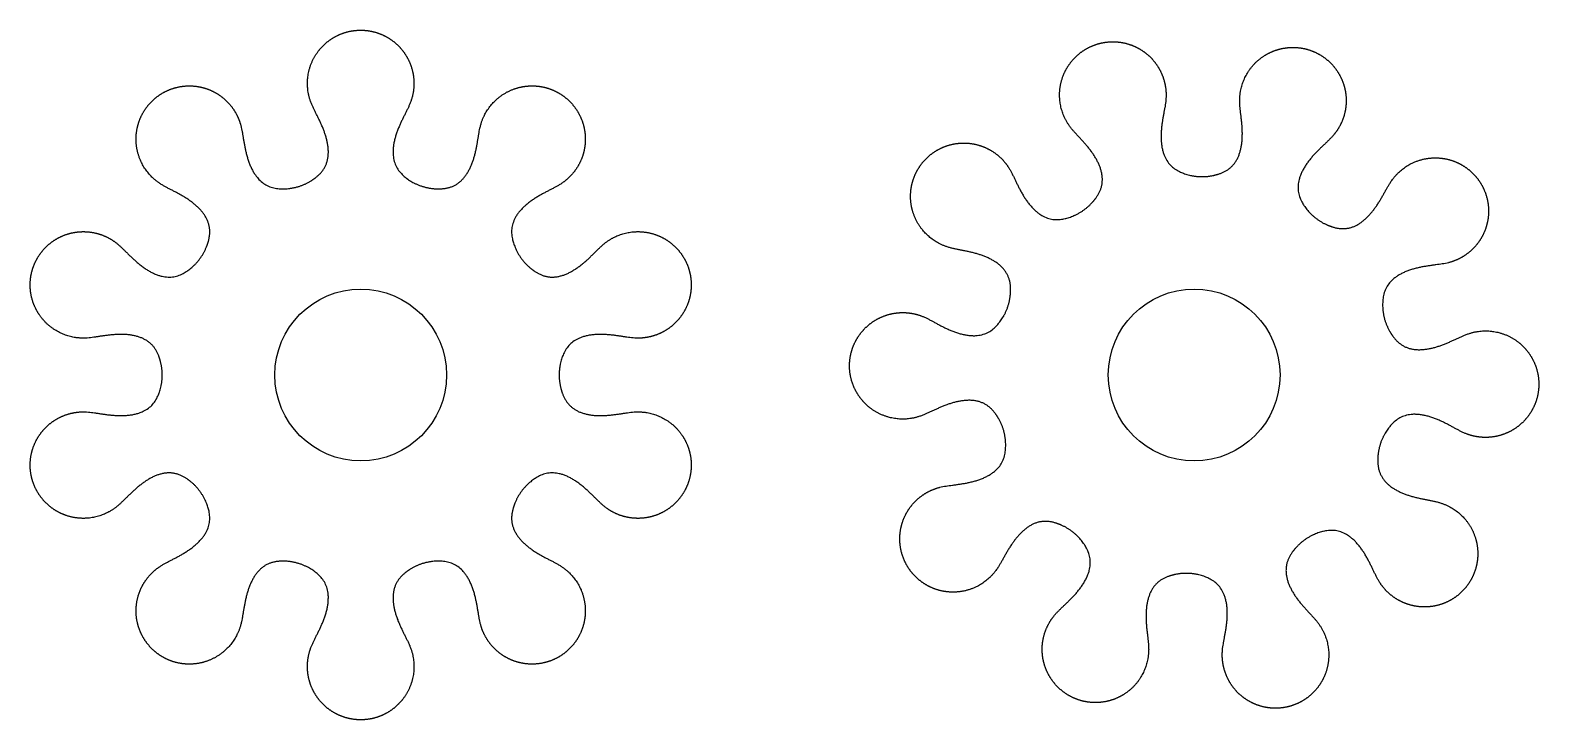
# Model space of a CAD drawing. Header units: millimetres. Extents: x -10 to 210, y -10 to 10.
# Drawn here: x -9.62 to 34.29, y -10.04 to 10.04 of the extents above; entities that cross this region are included whole.
import ezdxf

# ---------------------------------------------------------------- set-up
doc = ezdxf.new("R2010")
doc.units = ezdxf.units.MM
doc.header["$MEASUREMENT"] = 0
doc.layers.add('Default', color=18, linetype='Continuous', true_color=0x000000)

msp = doc.modelspace()

# ---------------------------------------------------------------- linework, layer by layer
at = {"layer": 'Default'}
for centre in [(0, 0), (24.2606, 0)]:
    msp.add_circle(centre, 2.5, dxfattribs=at)
for points in [[(-1.456523562218158, -7.956010777845213), (-1.559073309064778, -8.23776389167709), (-1.594034537150553, -8.541123744664665), (-1.55394945008264, -8.845600209619711), (-1.441664189483122, -9.129574694610891), (-1.269685668647937, -9.37518547634412), (-1.097707147812753, -9.620796258077348), (-0.8692622406986675, -9.823434882943253), (-0.5968578606016189, -9.965239627647751), (-0.2998354010657586, -10.036142), (-1e-16, -10.036142), (0.2998354010657585, -10.036142), (0.5968578606016188, -9.965239627647751), (0.8692622406986675, -9.823434882943255), (1.097707147812753, -9.620796258077348), (1.269685668647937, -9.37518547634412), (1.441664189483122, -9.129574694610895), (1.55394945008264, -8.845600209619713), (1.594034537150553, -8.541123744664663), (1.559073309064779, -8.23776389167709), (1.456523562218158, -7.956010777845213), (1.305047951235269, -7.539834957071633), (1.004928749539719, -7.177760978831909), (0.7091149381282543, -6.416441296012908), (0.960725820851885, -6.019123961078036), (1.309724009096041, -5.746456692925991), (1.480954228969426, -5.612676983315329), (1.674406239837991, -5.509281926179344), (1.8836515634133, -5.4412939992051), (2.100931617546446, -5.411234118547617), (2.318093515739688, -5.418817579136812), (2.760708780037928, -5.434274044754901), (3.197803530085895, -5.607817354695734), (3.405977611324186, -6.397612912020533), (3.375997821462418, -6.866942554323851), (3.498073487755358, -7.292670996195353), (3.580719324885453, -7.580891282326171), (3.730745544943552, -7.846864253075056), (3.942141837373217, -8.069629464595518), (4.199898535721214, -8.233370028692047), (4.483398477051159, -8.330986886857946), (4.766898418381105, -8.428603745023848), (5.070822225755814, -8.458265288894154), (5.374552736238901, -8.412872459962172), (5.656524322535657, -8.295648262821826), (5.899096257513086, -8.119409435960172), (6.141668192490513, -7.94317060909852), (6.340289041144867, -7.711223963609235), (6.477318076343151, -7.436386237979377), (6.543025893235844, -7.138171599383106), (6.537793043952159, -6.838381864701215), (6.532560194668474, -6.538592130019325), (6.456484864406136, -6.242852325462372), (6.309947605294354, -5.97296426791115), (6.103352929905034, -5.748090685703969), (5.85477811683941, -5.58042485721869), (5.487609763509498, -5.332766675782655), (5.03198648435138, -5.216248314852209), (4.34517560190769, -4.774202749071581), (4.315195812045921, -4.304873106768263), (4.437271478338862, -3.87914466489676), (4.497165895801872, -3.670268008330816), (4.592897770446077, -3.47291141095857), (4.722218492402588, -3.29491670731535), (4.880332994198872, -3.14288374157779), (5.060478106663598, -3.021374328952794), (5.42764645999351, -2.773716147516758), (5.883269739151629, -2.657197786586311), (6.515916289583429, -3.173794159682506), (6.76752717230706, -3.571111494617379), (7.116525360551217, -3.843778762769425), (7.352798880903019, -4.02837586814443), (7.630507632246468, -4.155369321917333), (7.932468931425466, -4.211334540713453), (8.23724276958096, -4.192297853767531), (8.523976789626229, -4.10463446642171), (8.8107108096715, -4.01697107907589), (9.074024952879968, -3.862325840350932), (9.29306686216491, -3.647073955588982), (9.452284013118929, -3.386498847959734), (9.544938247563476, -3.101338435960173), (9.637592482008024, -2.816178023960613), (9.661945306469255, -2.511782840334674), (9.611258562768636, -2.208890803579344), (9.489131136713485, -1.929008007253717), (9.30868568787929, -1.68954880879333), (9.128240239045097, -1.450089610332943), (8.892862508375742, -1.255547039724724), (8.615675155446716, -1.123335454404208), (8.316359176857823, -1.062842208208619), (8.01670642741711, -1.073306312799406), (7.574091163118872, -1.088762778417494), (7.136996413070907, -1.262306088358327), (6.321526872845169, -1.308381021168088), (6.021407671149618, -0.9463070429283658), (5.869932060166728, -0.530131222154786), (5.795613043484869, -0.3259414019853122), (5.757058459597375, -0.1100067766689747), (5.757058459597375, 0.1100067766689748), (5.795613043484871, 0.3259414019853125), (5.869932060166728, 0.5301312221547867), (6.021407671149618, 0.9463070429283658), (6.321526872845169, 1.30838102116809), (7.136996413070907, 1.262306088358326), (7.574091163118872, 1.088762778417493), (8.01670642741711, 1.073306312799406), (8.316359176857823, 1.062842208208619), (8.615675155446716, 1.123335454404208), (8.892862508375742, 1.255547039724724), (9.128240239045097, 1.450089610332943), (9.30868568787929, 1.68954880879333), (9.489131136713484, 1.929008007253717), (9.611258562768636, 2.208890803579344), (9.661945306469258, 2.511782840334674), (9.637592482008024, 2.816178023960613), (9.544938247563476, 3.101338435960173), (9.452284013118927, 3.386498847959734), (9.29306686216491, 3.647073955588982), (9.074024952879965, 3.862325840350932), (8.810710809671498, 4.01697107907589), (8.523976789626229, 4.10463446642171), (8.237242769580961, 4.192297853767532), (7.932468931425466, 4.211334540713453), (7.630507632246468, 4.155369321917333), (7.352798880903019, 4.02837586814443), (7.116525360551217, 3.843778762769424), (6.76752717230706, 3.57111149461738), (6.515916289583429, 3.173794159682506), (5.883269739151629, 2.657197786586311), (5.427646459993509, 2.773716147516756), (5.060478106663597, 3.021374328952792), (4.88033299419887, 3.142883741577785), (4.722218492402588, 3.294916707315346), (4.592897770446076, 3.472911410958568), (4.497165895801873, 3.670268008330816), (4.437271478338861, 3.879144664896757), (4.31519581204592, 4.304873106768261), (4.345175601907689, 4.774202749071579), (5.031986484351378, 5.216248314852214), (5.487609763509498, 5.332766675782658), (5.854778116839411, 5.580424857218691), (6.103352929905036, 5.74809068570397), (6.309947605294355, 5.972964267911151), (6.456484864406138, 6.242852325462374), (6.532560194668474, 6.538592130019325), (6.537793043952161, 6.838381864701216), (6.543025893235845, 7.138171599383106), (6.477318076343151, 7.436386237979378), (6.34028904114487, 7.711223963609235), (6.141668192490515, 7.943170609098523), (5.899096257513087, 8.119409435960174), (5.656524322535659, 8.295648262821826), (5.374552736238903, 8.412872459962175), (5.070822225755815, 8.458265288894154), (4.766898418381107, 8.428603745023848), (4.483398477051161, 8.330986886857946), (4.199898535721214, 8.233370028692047), (3.942141837373217, 8.06962946459552), (3.730745544943554, 7.846864253075058), (3.580719324885454, 7.580891282326172), (3.498073487755359, 7.292670996195354), (3.375997821462419, 6.866942554323854), (3.405977611324188, 6.39761291202054), (3.197803530085895, 5.607817354695737), (2.760708780037928, 5.434274044754902), (2.318093515739689, 5.418817579136814), (2.100931617546446, 5.411234118547616), (1.8836515634133, 5.441293999205102), (1.674406239837992, 5.509281926179349), (1.480954228969427, 5.612676983315335), (1.309724009096042, 5.746456692925994), (0.9607258208518863, 6.019123961078037), (0.7091149381282557, 6.416441296012911), (1.004928749539718, 7.177760978831914), (1.305047951235269, 7.539834957071635), (1.456523562218158, 7.956010777845213), (1.559073309064778, 8.23776389167709), (1.594034537150553, 8.541123744664665), (1.55394945008264, 8.845600209619711), (1.441664189483122, 9.129574694610891), (1.269685668647937, 9.37518547634412), (1.097707147812753, 9.620796258077348), (0.8692622406986675, 9.823434882943253), (0.5968578606016189, 9.965239627647751), (0.2998354010657586, 10.036142), (1e-16, 10.036142), (-0.2998354010657585, 10.036142), (-0.5968578606016188, 9.965239627647751), (-0.8692622406986675, 9.823434882943255), (-1.097707147812753, 9.620796258077348), (-1.269685668647937, 9.37518547634412), (-1.441664189483122, 9.129574694610895), (-1.55394945008264, 8.845600209619713), (-1.594034537150553, 8.541123744664663), (-1.559073309064779, 8.23776389167709), (-1.456523562218158, 7.956010777845213), (-1.305047951235269, 7.539834957071635), (-1.004928749539718, 7.177760978831914), (-0.7091149381282533, 6.416441296012911), (-0.9607258208518843, 6.019123961078037), (-1.309724009096041, 5.746456692925992), (-1.480954228969426, 5.612676983315332), (-1.67440623983799, 5.509281926179346), (-1.883651563413299, 5.441293999205103), (-2.100931617546445, 5.411234118547621), (-2.318093515739688, 5.418817579136814), (-2.760708780037927, 5.434274044754902), (-3.197803530085893, 5.607817354695737), (-3.405977611324186, 6.39761291202054), (-3.375997821462417, 6.866942554323854), (-3.498073487755357, 7.292670996195355), (-3.580719324885451, 7.580891282326172), (-3.730745544943551, 7.846864253075058), (-3.942141837373215, 8.06962946459552), (-4.199898535721212, 8.233370028692047), (-4.483398477051158, 8.330986886857946), (-4.766898418381104, 8.428603745023848), (-5.070822225755812, 8.458265288894154), (-5.3745527362389, 8.412872459962175), (-5.656524322535657, 8.295648262821826), (-5.899096257513084, 8.119409435960174), (-6.141668192490511, 7.943170609098521), (-6.340289041144866, 7.711223963609235), (-6.47731807634315, 7.436386237979378), (-6.543025893235844, 7.138171599383107), (-6.537793043952158, 6.838381864701216), (-6.532560194668472, 6.538592130019325), (-6.456484864406134, 6.242852325462372), (-6.309947605294352, 5.972964267911151), (-6.103352929905034, 5.74809068570397), (-5.85477811683941, 5.580424857218691), (-5.487609763509498, 5.332766675782658), (-5.031986484351379, 5.216248314852214), (-4.345175601907688, 4.774202749071582), (-4.31519581204592, 4.304873106768264), (-4.437271478338861, 3.879144664896762), (-4.497165895801872, 3.670268008330819), (-4.592897770446076, 3.472911410958573), (-4.722218492402588, 3.294916707315352), (-4.880332994198872, 3.142883741577793), (-5.060478106663598, 3.021374328952796), (-5.42764645999351, 2.773716147516764), (-5.883269739151629, 2.657197786586318), (-6.515916289583429, 3.173794159682513), (-6.76752717230706, 3.571111494617382), (-7.116525360551217, 3.843778762769425), (-7.352798880903019, 4.02837586814443), (-7.630507632246468, 4.155369321917333), (-7.932468931425466, 4.211334540713453), (-8.23724276958096, 4.192297853767531), (-8.523976789626229, 4.10463446642171), (-8.8107108096715, 4.01697107907589), (-9.074024952879968, 3.862325840350932), (-9.29306686216491, 3.647073955588982), (-9.452284013118929, 3.386498847959734), (-9.544938247563476, 3.101338435960174), (-9.637592482008024, 2.816178023960614), (-9.661945306469255, 2.511782840334675), (-9.611258562768636, 2.208890803579344), (-9.489131136713485, 1.929008007253717), (-9.30868568787929, 1.68954880879333), (-9.128240239045097, 1.450089610332943), (-8.892862508375742, 1.255547039724724), (-8.615675155446716, 1.123335454404208), (-8.316359176857823, 1.062842208208619), (-8.01670642741711, 1.073306312799406), (-7.574091163118872, 1.088762778417493), (-7.136996413070907, 1.262306088358326), (-6.321526872845169, 1.30838102116809), (-6.021407671149618, 0.9463070429283658), (-5.869932060166728, 0.530131222154786), (-5.795613043484869, 0.3259414019853122), (-5.757058459597375, 0.1100067766689747), (-5.757058459597375, -0.1100067766689748), (-5.795613043484871, -0.3259414019853125), (-5.869932060166728, -0.5301312221547867), (-6.021407671149618, -0.9463070429283675), (-6.321526872845169, -1.308381021168089), (-7.136996413070907, -1.262306088358326), (-7.574091163118872, -1.088762778417492), (-8.01670642741711, -1.073306312799405), (-8.316359176857823, -1.062842208208618), (-8.615675155446716, -1.123335454404206), (-8.892862508375742, -1.255547039724722), (-9.128240239045097, -1.450089610332941), (-9.30868568787929, -1.689548808793328), (-9.489131136713484, -1.929008007253715), (-9.611258562768636, -2.208890803579342), (-9.661945306469258, -2.511782840334673), (-9.637592482008024, -2.816178023960611), (-9.544938247563476, -3.101338435960171), (-9.452284013118927, -3.386498847959732), (-9.29306686216491, -3.64707395558898), (-9.074024952879965, -3.86232584035093), (-8.810710809671498, -4.016971079075887), (-8.523976789626229, -4.104634466421707), (-8.237242769580961, -4.19229785376753), (-7.932468931425466, -4.211334540713453), (-7.63050763224647, -4.155369321917331), (-7.352798880903021, -4.028375868144429), (-7.116525360551217, -3.843778762769423), (-6.76752717230706, -3.571111494617378), (-6.515916289583429, -3.173794159682505), (-5.883269739151629, -2.657197786586311), (-5.42764645999351, -2.773716147516757), (-5.060478106663598, -3.021374328952792), (-4.880332994198871, -3.142883741577787), (-4.722218492402588, -3.294916707315349), (-4.59289777044608, -3.472911410958569), (-4.497165895801875, -3.670268008330816), (-4.437271478338863, -3.879144664896759), (-4.315195812045921, -4.304873106768262), (-4.34517560190769, -4.774202749071578), (-5.031986484351382, -5.216248314852209), (-5.487609763509499, -5.332766675782654), (-5.854778116839411, -5.580424857218689), (-6.103352929905036, -5.748090685703966), (-6.309947605294355, -5.972964267911148), (-6.456484864406138, -6.242852325462369), (-6.532560194668474, -6.538592130019322), (-6.537793043952161, -6.838381864701215), (-6.543025893235846, -7.138171599383106), (-6.477318076343153, -7.436386237979377), (-6.34028904114487, -7.711223963609234), (-6.141668192490515, -7.94317060909852), (-5.899096257513087, -8.119409435960172), (-5.656524322535661, -8.295648262821825), (-5.374552736238903, -8.412872459962172), (-5.070822225755815, -8.45826528889415), (-4.766898418381107, -8.428603745023846), (-4.483398477051161, -8.330986886857945), (-4.199898535721215, -8.233370028692045), (-3.942141837373219, -8.069629464595518), (-3.730745544943554, -7.846864253075056), (-3.580719324885456, -7.58089128232617), (-3.49807348775536, -7.292670996195352), (-3.375997821462419, -6.866942554323851), (-3.405977611324187, -6.397612912020534), (-3.197803530085895, -5.607817354695733), (-2.760708780037928, -5.4342740447549), (-2.318093515739689, -5.418817579136812), (-2.100931617546446, -5.411234118547616), (-1.8836515634133, -5.441293999205099), (-1.674406239837992, -5.509281926179346), (-1.480954228969428, -5.612676983315334), (-1.309724009096042, -5.746456692925992), (-0.9607258208518863, -6.019123961078037), (-0.7091149381282558, -6.416441296012911), (-1.004928749539719, -7.177760978831909), (-1.305047951235269, -7.539834957071633), (-1.456523562218158, -7.956010777845213)], [(23.43963413326672, 8.046464032737903), (23.45950539477335, 8.345640236167252), (23.40844374043473, 8.646708659171248), (23.28500405871287, 8.92791210312806), (23.09795087630995, 9.169284418911891), (22.86427776502896, 9.357162424001688), (22.63060465374796, 9.545040429091483), (22.35469607784363, 9.675898923719684), (22.05354560911898, 9.736074725365238), (21.7485356854391, 9.721295201330216), (21.46060564305323, 9.637643791157164), (21.17267560066737, 9.553992380984111), (20.90722793955421, 9.40303865601033), (20.68520199596299, 9.190866055778367), (20.52236216821389, 8.93253936654059), (20.42573550423471, 8.648700405965194), (20.32910884025554, 8.364861445389801), (20.30050836916184, 8.060835951512843), (20.34696113888144, 7.757265742002518), (20.46516888636862, 7.475705062382803), (20.64225337359115, 7.233749793547018), (20.90382379889648, 6.876359128972814), (21.29304179289225, 6.612392361945929), (21.78951134848581, 5.963831300180635), (21.65873900928075, 5.512092773770112), (21.39966999551962, 5.152884727328997), (21.27256204572802, 4.976645208488367), (21.11563760255879, 4.823384197512739), (20.93366866651586, 4.699718236279296), (20.73340244186029, 4.610232720068843), (20.52274752419831, 4.556928831221715), (20.09339466427024, 4.448285855421238), (19.62523829577053, 4.492992852389074), (19.20498410395288, 5.19334982189041), (19.10283471085186, 5.65240820862766), (18.86683177046586, 6.027174518010407), (18.70705659851177, 6.280893185355369), (18.48878327341821, 6.494449368657369), (18.22363123587334, 6.649391709231413), (17.93042694492804, 6.734718912661361), (17.63094950615134, 6.749365802979997), (17.33147206737463, 6.764012693298635), (17.03134064729459, 6.707704447413595), (16.75233435148023, 6.579375889357665), (16.51426332603389, 6.388138668302672), (16.33049209378581, 6.151222223262887), (16.14672086153774, 5.914305778223103), (16.02069756589832, 5.636155428897265), (15.96578672969778, 5.334000614299643), (15.98588715989517, 5.029295083368895), (16.0745509016785, 4.742868812532501), (16.16321464346183, 4.456442541696108), (16.31877807792171, 4.193669815308921), (16.53479325024616, 3.975380609798421), (16.79592254193599, 3.81707400571799), (17.08140464027532, 3.725415731350459), (17.50308852151694, 3.590027848509314), (17.97312826592977, 3.605250844831923), (18.75599520091152, 3.372371406964039), (18.9157233998169, 2.930041209691504), (18.91726935717107, 2.487158849989672), (18.91802785571515, 2.269865905830505), (18.88115787636133, 2.053637269957054), (18.80663094287786, 1.846630748712093), (18.69721043045448, 1.656521911962588), (18.55811826187146, 1.489578306094395), (18.27462324054685, 1.14931701325702), (17.86959866891375, 0.9103103244005393), (17.11794638776283, 1.229891798691556), (16.76547804311368, 1.541235928176933), (16.35426554390769, 1.705709193530199), (16.07587262362098, 1.817058417445326), (15.77376061912079, 1.86153115753167), (15.46817529190874, 1.831029686920122), (15.18081396591486, 1.727719686450921), (14.92992240239138, 1.563540847726173), (14.67903083886789, 1.399362009001424), (14.46931657599095, 1.177394858684342), (14.31902537501276, 0.9095790883770299), (14.23882828778392, 0.6149302888309968), (14.22941023023795, 0.315242838435881), (14.21999217269198, 0.0155553880407652), (14.28152985808627, -0.2835476061773165), (14.41470820235434, -0.5602717658287253), (14.61007120935133, -0.7949689821969801), (14.85015882110567, -0.9745774631057549), (15.09024643286002, -1.154185944014529), (15.37055382831647, -1.275335652748516), (15.6736209495035, -1.324964797131391), (15.97792927142864, -1.299549583557386), (16.26276452249879, -1.205900517998429), (16.68349294955037, -1.067572049526087), (17.05481523807787, -0.7789739570386036), (17.82505099195325, -0.5072197410245209), (18.21426898594902, -0.7711865080514055), (18.47583941125435, -1.128577172625608), (18.60417463747069, -1.303925022950043), (18.70144220088093, -1.500529294158684), (18.76282402547031, -1.711806920192464), (18.78604414195841, -1.929923963404415), (18.77164320328414, -2.146740503056491), (18.74229148306761, -2.588651864122863), (18.55510432838609, -3.020079807199053), (17.75915958158016, -3.203343089122727), (17.29100321308046, -3.158636092154893), (16.86165035315238, -3.267279067955373), (16.57097631785524, -3.340830906384737), (16.30042215125812, -3.482428684654193), (16.07112674291064, -3.686723441384578), (15.89937064134559, -3.939209736951459), (15.7928970028507, -4.219503568560227), (15.68642336435581, -4.499797400168995), (15.64722997917531, -4.802639547882951), (15.68306000359692, -5.107646008907488), (15.79136941610826, -5.393160560262331), (15.95990191113895, -5.641148595963641), (16.12843440616964, -5.889136631664954), (16.35402776836604, -6.094945093120834), (16.62442569215775, -6.240539374347444), (16.92042924742585, -6.31558191656552), (17.22023542173885, -6.31976827250726), (17.52004159605184, -6.323954628449002), (17.81802505473845, -6.257206248520556), (18.09238278536719, -6.119218685454124), (18.3236347016117, -5.919789401979614), (18.49902572069798, -5.676603756523023), (18.7580947344591, -5.317395710081907), (18.88886707366417, -4.865657183671384), (19.35226776780316, -4.193070187706628), (19.82230751221599, -4.177847191384016), (20.24399139345761, -4.313235074225162), (20.45088365288547, -4.379660911745161), (20.64513585583994, -4.481544669020693), (20.81898066780051, -4.616392527760778), (20.96597211792439, -4.77920448045384), (21.08176307826252, -4.963077405065843), (21.31776601864853, -5.337843714448589), (21.41991541174955, -5.796902101185841), (20.88370203940154, -6.413009794519221), (20.47867746776843, -6.652016483375698), (20.19518244644382, -6.99227777621307), (20.00325489797267, -7.22263637464195), (19.86760106512081, -7.496219132699744), (19.80217862816235, -7.796273522201351), (19.81163274404881, -8.101494929652914), (19.8902463415817, -8.390841037308093), (19.96885993911458, -8.68018714496327), (20.11515797263532, -8.948228882873385), (20.32342337094541, -9.173923933292091), (20.57886876891913, -9.341247382120875), (20.86097813163358, -9.442813002293802), (21.14308749434804, -9.544378622466732), (21.44656753662387, -9.578280714056588), (21.75090222353819, -9.537133049997443), (22.03448302975582, -9.423857217540235), (22.27949199807696, -9.2510224028342), (22.52450096639812, -9.078187588128166), (22.72634093518186, -8.849036731975966), (22.86719394722843, -8.57613902052683), (22.93705908575043, -8.278870875087044), (22.93601246488336, -7.979037300721155), (22.93446650752919, -7.536154941019326), (22.77473830862381, -7.093824743746792), (22.75430062827563, -6.27731033989871), (23.12562291680313, -5.988712247411229), (23.54635134385471, -5.850383778938884), (23.75277482540191, -5.782515191452986), (23.96981392876155, -5.750762302417702), (24.18971891869222, -5.757673095135524), (24.40433596456017, -5.802991325155685), (24.60609061265153, -5.88368742713668), (25.01730311185753, -6.048160692489944), (25.36977145650667, -6.359504821975321), (25.29810474163132, -7.173124728595347), (25.1109175869498, -7.604552671671534), (25.08156586673328, -8.046464032737903), (25.06169460522666, -8.345640236167252), (25.11275625956528, -8.646708659171248), (25.23619594128713, -8.92791210312806), (25.42324912369005, -9.169284418911891), (25.65692223497105, -9.357162424001688), (25.89059534625205, -9.545040429091483), (26.16650392215637, -9.675898923719684), (26.46765439088103, -9.736074725365238), (26.77266431456091, -9.721295201330216), (27.06059435694676, -9.637643791157164), (27.34852439933263, -9.553992380984111), (27.61397206044579, -9.40303865601033), (27.83599800403701, -9.190866055778367), (27.99883783178611, -8.93253936654059), (28.09546449576529, -8.648700405965194), (28.19209115974446, -8.364861445389801), (28.22069163083816, -8.060835951512843), (28.17423886111856, -7.757265742002518), (28.05603111363138, -7.475705062382803), (27.87894662640885, -7.233749793547018), (27.61737620110352, -6.876359128972819), (27.22815820710776, -6.612392361945936), (26.73168865151419, -5.963831300180638), (26.86246099071925, -5.512092773770116), (27.12153000448038, -5.152884727329001), (27.24863795427197, -4.976645208488373), (27.4055623974412, -4.823384197512745), (27.58753133348415, -4.699718236279301), (27.78779755813972, -4.610232720068848), (27.99845247580169, -4.556928831221721), (28.42780533572977, -4.448285855421242), (28.89596170422947, -4.492992852389078), (29.31621589604712, -5.193349821890417), (29.41836528914814, -5.652408208627667), (29.65436822953414, -6.027174518010408), (29.81414340148823, -6.280893185355369), (30.03241672658178, -6.494449368657369), (30.29756876412666, -6.649391709231413), (30.59077305507196, -6.734718912661361), (30.89025049384866, -6.749365802979997), (31.18972793262538, -6.764012693298636), (31.48985935270541, -6.707704447413597), (31.76886564851977, -6.579375889357666), (32.00693667396612, -6.388138668302674), (32.19070790621419, -6.151222223262889), (32.37447913846226, -5.914305778223105), (32.50050243410168, -5.636155428897266), (32.55541327030222, -5.334000614299645), (32.53531284010483, -5.029295083368898), (32.4466490983215, -4.742868812532503), (32.35798535653817, -4.456442541696109), (32.20242192207829, -4.193669815308923), (31.98640674975384, -3.975380609798423), (31.72527745806402, -3.817074005717993), (31.43979535972468, -3.725415731350461), (31.01811147848306, -3.590027848509317), (30.54807173407023, -3.60525084483193), (29.76520479908847, -3.372371406964044), (29.6054766001831, -2.930041209691506), (29.60393064282893, -2.487158849989676), (29.60317214428484, -2.269865905830508), (29.64004212363867, -2.053637269957057), (29.71456905712215, -1.846630748712096), (29.82398956954554, -1.656521911962591), (29.96308173812854, -1.489578306094398), (30.24657675945315, -1.149317013257027), (30.65160133108625, -0.9103103244005482), (31.40325361223717, -1.229891798691565), (31.75572195688632, -1.541235928176937), (32.16693445609231, -1.7057091935302), (32.44532737637902, -1.817058417445328), (32.74743938087921, -1.861531157531672), (33.05302470809126, -1.831029686920124), (33.34038603408514, -1.727719686450923), (33.59127759760862, -1.563540847726175), (33.8421691611321, -1.399362009001426), (34.05188342400906, -1.177394858684344), (34.20217462498724, -0.9095790883770319), (34.28237171221608, -0.6149302888309987), (34.29178976976205, -0.315242838435883), (34.30120782730802, -0.0155553880407671), (34.23967014191373, 0.2835476061773145), (34.10649179764565, 0.5602717658287233), (33.91112879064867, 0.7949689821969779), (33.67104117889432, 0.9745774631057529), (33.43095356713997, 1.154185944014527), (33.15064617168353, 1.275335652748515), (32.84757905049651, 1.324964797131389), (32.54327072857136, 1.299549583557384), (32.25843547750121, 1.205900517998427), (31.83770705044963, 1.067572049526085), (31.46638476192213, 0.7789739570386036), (30.69614900804675, 0.5072197410245174), (30.30693101405098, 0.7711865080514038), (30.04536058874565, 1.128577172625606), (29.9170253625293, 1.303925022950043), (29.81975779911907, 1.500529294158684), (29.7583759745297, 1.711806920192464), (29.73515585804161, 1.929923963404415), (29.74955679671586, 2.146740503056491), (29.77890851693239, 2.588651864122864), (29.96609567161391, 3.020079807199052), (30.76204041841984, 3.203343089122727), (31.23019678691954, 3.158636092154891), (31.65954964684762, 3.26727906795537), (31.95022368214476, 3.340830906384733), (32.22077784874188, 3.482428684654189), (32.45007325708936, 3.686723441384574), (32.62182935865441, 3.939209736951456), (32.7283029971493, 4.219503568560223), (32.83477663564419, 4.499797400168991), (32.87397002082469, 4.802639547882947), (32.83813999640307, 5.107646008907484), (32.72983058389173, 5.393160560262326), (32.56129808886104, 5.641148595963638), (32.39276559383035, 5.889136631664949), (32.16717223163396, 6.09494509312083), (31.89677430784225, 6.24053937434744), (31.60077075257414, 6.315581916565516), (31.30096457826115, 6.319768272507257), (31.00115840394816, 6.323954628448997), (30.70317494526155, 6.257206248520553), (30.4288172146328, 6.119218685454118), (30.19756529838831, 5.91978940197961), (30.02217427930202, 5.676603756523019), (29.7631052655409, 5.317395710081904), (29.63233292633583, 4.865657183671383), (29.16893223219684, 4.193070187706626), (28.69889248778401, 4.177847191384016), (28.27720860654239, 4.31323507422516), (28.07031634711452, 4.379660911745161), (27.87606414416004, 4.481544669020693), (27.70221933219949, 4.616392527760779), (27.55522788207562, 4.779204480453841), (27.43943692173748, 4.963077405065844), (27.20343398135148, 5.337843714448587), (27.10128458825045, 5.796902101185839), (27.63749796059847, 6.413009794519215), (28.04252253223157, 6.652016483375693), (28.32601755355618, 6.992277776213067), (28.51794510202733, 7.222636374641946), (28.65359893487918, 7.49621913269974), (28.71902137183764, 7.796273522201346), (28.70956725595119, 8.101494929652912), (28.6309536584183, 8.390841037308089), (28.55234006088541, 8.680187144963268), (28.40604202736468, 8.948228882873382), (28.19777662905459, 9.173923933292087), (27.94233123108087, 9.341247382120871), (27.66022186836641, 9.442813002293798), (27.37811250565197, 9.544378622466724), (27.07463246337613, 9.578280714056584), (26.77029777646181, 9.53713304999744), (26.48671697024418, 9.423857217540231), (26.24170800192304, 9.251022402834197), (25.99669903360189, 9.078187588128163), (25.79485906481814, 8.84903673197596), (25.65400605277158, 8.576139020526828), (25.58414091424958, 8.278870875087039), (25.58518753511664, 7.979037300721151), (25.58673349247081, 7.536154941019321), (25.74646169137619, 7.093824743746787), (25.76689937172437, 6.277310339898705), (25.39557708319687, 5.988712247411224), (24.97484865614529, 5.85038377893888), (24.76842517459808, 5.78251519145298), (24.55138607123844, 5.750762302417696), (24.33148108130778, 5.757673095135518), (24.11686403543984, 5.802991325155682), (23.91510938734847, 5.883687427136675), (23.50389688814247, 6.048160692489942), (23.15142854349333, 6.359504821975319), (23.22309525836868, 7.17312472859534), (23.4102824130502, 7.604552671671529), (23.43963413326672, 8.046464032737903)]]:
    msp.add_rational_spline(points, [1, 0.9548043332712887, 0.9322064999069329, 0.9322064999069329, 0.9548043332712887, 1, 0.9548043332712887, 0.9322064999069329, 0.9322064999069329, 0.9548043332712887, 1, 0.9548043332712887, 0.9322064999069329, 0.9322064999069329, 0.9548043332712887, 1, 0.9548043332712887, 0.9322064999069329, 0.9322064999069329, 0.9548043332712887, 1, 1, 1, 1, 1, 1, 0.9758770483143634, 0.9638155724715451, 0.9638155724715449, 0.9758770483143632, 1, 1, 1, 1, 1, 1, 0.9548043332712887, 0.9322064999069329, 0.9322064999069329, 0.9548043332712887, 1, 0.9548043332712887, 0.9322064999069329, 0.9322064999069329, 0.9548043332712887, 1, 0.9548043332712887, 0.9322064999069329, 0.9322064999069329, 0.9548043332712887, 1, 0.9548043332712887, 0.9322064999069329, 0.9322064999069329, 0.9548043332712887, 1, 1, 1, 1, 1, 1, 0.9758770483143634, 0.9638155724715451, 0.9638155724715449, 0.9758770483143632, 1, 1, 1, 1, 1, 1, 0.9548043332712887, 0.9322064999069329, 0.9322064999069329, 0.9548043332712887, 1, 0.9548043332712887, 0.9322064999069329, 0.9322064999069329, 0.9548043332712887, 1, 0.9548043332712887, 0.9322064999069329, 0.9322064999069329, 0.9548043332712887, 1, 0.9548043332712887, 0.9322064999069329, 0.9322064999069329, 0.9548043332712887, 1, 1, 1, 1, 1, 1, 0.9758770483143634, 0.9638155724715451, 0.9638155724715449, 0.9758770483143632, 1, 1, 1, 1, 1, 1, 0.9548043332712887, 0.9322064999069329, 0.9322064999069329, 0.9548043332712887, 1, 0.9548043332712887, 0.9322064999069329, 0.9322064999069329, 0.9548043332712887, 1, 0.9548043332712887, 0.9322064999069329, 0.9322064999069329, 0.9548043332712887, 1, 0.9548043332712887, 0.9322064999069329, 0.9322064999069329, 0.9548043332712887, 1, 1, 1, 1, 1, 1, 0.9758770483143634, 0.9638155724715451, 0.9638155724715449, 0.9758770483143632, 1, 1, 1, 1, 1, 1, 0.9548043332712887, 0.9322064999069329, 0.9322064999069329, 0.9548043332712887, 1, 0.9548043332712887, 0.9322064999069329, 0.9322064999069329, 0.9548043332712887, 1, 0.9548043332712887, 0.9322064999069329, 0.9322064999069329, 0.9548043332712887, 1, 0.9548043332712887, 0.9322064999069329, 0.9322064999069329, 0.9548043332712887, 1, 1, 1, 1, 1, 1, 0.9758770483143634, 0.9638155724715451, 0.9638155724715449, 0.9758770483143632, 1, 1, 1, 1, 1, 1, 0.9548043332712887, 0.9322064999069329, 0.9322064999069329, 0.9548043332712887, 1, 0.9548043332712887, 0.9322064999069329, 0.9322064999069329, 0.9548043332712887, 1, 0.9548043332712887, 0.9322064999069329, 0.9322064999069329, 0.9548043332712887, 1, 0.9548043332712887, 0.9322064999069329, 0.9322064999069329, 0.9548043332712887, 1, 1, 1, 1, 1, 1, 0.9758770483143634, 0.9638155724715451, 0.9638155724715449, 0.9758770483143632, 1, 1, 1, 1, 1, 1, 0.9548043332712887, 0.9322064999069329, 0.9322064999069329, 0.9548043332712887, 1, 0.9548043332712887, 0.9322064999069329, 0.9322064999069329, 0.9548043332712887, 1, 0.9548043332712887, 0.9322064999069329, 0.9322064999069329, 0.9548043332712887, 1, 0.9548043332712887, 0.9322064999069329, 0.9322064999069329, 0.9548043332712887, 1, 1, 1, 1, 1, 1, 0.9758770483143634, 0.9638155724715451, 0.9638155724715449, 0.9758770483143632, 1, 1, 1, 1, 1, 1, 0.9548043332712887, 0.9322064999069329, 0.9322064999069329, 0.9548043332712887, 1, 0.9548043332712887, 0.9322064999069329, 0.9322064999069329, 0.9548043332712887, 1, 0.9548043332712887, 0.9322064999069329, 0.9322064999069329, 0.9548043332712887, 1, 0.9548043332712887, 0.9322064999069329, 0.9322064999069329, 0.9548043332712887, 1, 1, 1, 1, 1, 1, 0.9758770483143634, 0.9638155724715451, 0.9638155724715449, 0.9758770483143632, 1, 1, 1, 1, 1, 1, 0.9548043332712887, 0.9322064999069329, 0.9322064999069329, 0.9548043332712887, 1, 0.9548043332712887, 0.9322064999069329, 0.9322064999069329, 0.9548043332712887, 1, 0.9548043332712887, 0.9322064999069329, 0.9322064999069329, 0.9548043332712887, 1, 0.9548043332712887, 0.9322064999069329, 0.9322064999069329, 0.9548043332712887, 1, 1, 1, 1, 1, 1, 0.9758770483143634, 0.9638155724715451, 0.9638155724715449, 0.9758770483143632, 1, 1, 1, 1, 1, 1, 0.9548043332712887, 0.9322064999069329, 0.9322064999069329, 0.9548043332712887, 1, 0.9548043332712887, 0.9322064999069329, 0.9322064999069329, 0.9548043332712887, 1, 0.9548043332712887, 0.9322064999069329, 0.9322064999069329, 0.9548043332712887, 1, 0.9548043332712887, 0.9322064999069329, 0.9322064999069329, 0.9548043332712887, 1, 1, 1, 1, 1, 1, 0.9758770483143634, 0.9638155724715451, 0.9638155724715449, 0.9758770483143632, 1, 1, 1, 1, 1, 1], degree=5, knots=[3.082104136236484, 3.082104136236484, 3.082104136236484, 3.082104136236484, 3.082104136236484, 3.082104136236484, 4.56999732356165, 4.56999732356165, 4.56999732356165, 4.56999732356165, 4.56999732356165, 6.057890510886816, 6.057890510886816, 6.057890510886816, 6.057890510886816, 6.057890510886816, 7.545783698211981, 7.545783698211981, 7.545783698211981, 7.545783698211981, 7.545783698211981, 9.033676885537147, 9.033676885537147, 9.033676885537147, 9.033676885537147, 9.033676885537147, 10.03367688553715, 10.03367688553715, 10.03367688553715, 10.03367688553715, 10.03367688553715, 11.11578102177363, 11.11578102177363, 11.11578102177363, 11.11578102177363, 11.11578102177363, 12.11578102177363, 12.11578102177363, 12.11578102177363, 12.11578102177363, 12.11578102177363, 13.6036742090988, 13.6036742090988, 13.6036742090988, 13.6036742090988, 13.6036742090988, 15.09156739642396, 15.09156739642396, 15.09156739642396, 15.09156739642396, 15.09156739642396, 16.57946058374913, 16.57946058374913, 16.57946058374913, 16.57946058374913, 16.57946058374913, 18.06735377107429, 18.06735377107429, 18.06735377107429, 18.06735377107429, 18.06735377107429, 19.06735377107429, 19.06735377107429, 19.06735377107429, 19.06735377107429, 19.06735377107429, 20.14945790731078, 20.14945790731078, 20.14945790731078, 20.14945790731078, 20.14945790731078, 21.14945790731078, 21.14945790731078, 21.14945790731078, 21.14945790731078, 21.14945790731078, 22.63735109463595, 22.63735109463595, 22.63735109463595, 22.63735109463595, 22.63735109463595, 24.12524428196111, 24.12524428196111, 24.12524428196111, 24.12524428196111, 24.12524428196111, 25.61313746928628, 25.61313746928628, 25.61313746928628, 25.61313746928628, 25.61313746928628, 27.10103065661144, 27.10103065661144, 27.10103065661144, 27.10103065661144, 27.10103065661144, 28.10103065661144, 28.10103065661144, 28.10103065661144, 28.10103065661144, 28.10103065661144, 29.18313479284793, 29.18313479284793, 29.18313479284793, 29.18313479284793, 29.18313479284793, 30.18313479284793, 30.18313479284793, 30.18313479284793, 30.18313479284793, 30.18313479284793, 31.67102798017309, 31.67102798017309, 31.67102798017309, 31.67102798017309, 31.67102798017309, 33.15892116749826, 33.15892116749826, 33.15892116749826, 33.15892116749826, 33.15892116749826, 34.64681435482343, 34.64681435482343, 34.64681435482343, 34.64681435482343, 34.64681435482343, 36.13470754214859, 36.13470754214859, 36.13470754214859, 36.13470754214859, 36.13470754214859, 37.13470754214859, 37.13470754214859, 37.13470754214859, 37.13470754214859, 37.13470754214859, 38.21681167838507, 38.21681167838507, 38.21681167838507, 38.21681167838507, 38.21681167838507, 39.21681167838507, 39.21681167838507, 39.21681167838507, 39.21681167838507, 39.21681167838507, 40.70470486571024, 40.70470486571024, 40.70470486571024, 40.70470486571024, 40.70470486571024, 42.1925980530354, 42.1925980530354, 42.1925980530354, 42.1925980530354, 42.1925980530354, 43.68049124036057, 43.68049124036057, 43.68049124036057, 43.68049124036057, 43.68049124036057, 45.16838442768574, 45.16838442768574, 45.16838442768574, 45.16838442768574, 45.16838442768574, 46.16838442768574, 46.16838442768574, 46.16838442768574, 46.16838442768574, 46.16838442768574, 47.25048856392222, 47.25048856392222, 47.25048856392222, 47.25048856392222, 47.25048856392222, 48.25048856392222, 48.25048856392222, 48.25048856392222, 48.25048856392222, 48.25048856392222, 49.73838175124739, 49.73838175124739, 49.73838175124739, 49.73838175124739, 49.73838175124739, 51.22627493857255, 51.22627493857255, 51.22627493857255, 51.22627493857255, 51.22627493857255, 52.71416812589771, 52.71416812589771, 52.71416812589771, 52.71416812589771, 52.71416812589771, 54.20206131322288, 54.20206131322288, 54.20206131322288, 54.20206131322288, 54.20206131322288, 55.20206131322288, 55.20206131322288, 55.20206131322288, 55.20206131322288, 55.20206131322288, 56.28416544945937, 56.28416544945937, 56.28416544945937, 56.28416544945937, 56.28416544945937, 57.28416544945937, 57.28416544945937, 57.28416544945937, 57.28416544945937, 57.28416544945937, 58.77205863678454, 58.77205863678454, 58.77205863678454, 58.77205863678454, 58.77205863678454, 60.2599518241097, 60.2599518241097, 60.2599518241097, 60.2599518241097, 60.2599518241097, 61.74784501143486, 61.74784501143486, 61.74784501143486, 61.74784501143486, 61.74784501143486, 63.23573819876003, 63.23573819876003, 63.23573819876003, 63.23573819876003, 63.23573819876003, 64.23573819876003, 64.23573819876003, 64.23573819876003, 64.23573819876003, 64.23573819876003, 65.31784233499651, 65.31784233499651, 65.31784233499651, 65.31784233499651, 65.31784233499651, 66.31784233499651, 66.31784233499651, 66.31784233499651, 66.31784233499651, 66.31784233499651, 67.80573552232168, 67.80573552232168, 67.80573552232168, 67.80573552232168, 67.80573552232168, 69.29362870964684, 69.29362870964684, 69.29362870964684, 69.29362870964684, 69.29362870964684, 70.78152189697201, 70.78152189697201, 70.78152189697201, 70.78152189697201, 70.78152189697201, 72.26941508429718, 72.26941508429718, 72.26941508429718, 72.26941508429718, 72.26941508429718, 73.26941508429718, 73.26941508429718, 73.26941508429718, 73.26941508429718, 73.26941508429718, 74.35151922053366, 74.35151922053366, 74.35151922053366, 74.35151922053366, 74.35151922053366, 75.35151922053366, 75.35151922053366, 75.35151922053366, 75.35151922053366, 75.35151922053366, 76.83941240785883, 76.83941240785883, 76.83941240785883, 76.83941240785883, 76.83941240785883, 78.32730559518399, 78.32730559518399, 78.32730559518399, 78.32730559518399, 78.32730559518399, 79.81519878250916, 79.81519878250916, 79.81519878250916, 79.81519878250916, 79.81519878250916, 81.30309196983433, 81.30309196983433, 81.30309196983433, 81.30309196983433, 81.30309196983433, 82.30309196983433, 82.30309196983433, 82.30309196983433, 82.30309196983433, 82.30309196983433, 83.38519610607081, 83.38519610607081, 83.38519610607081, 83.38519610607081, 83.38519610607081, 84.38519610607081, 84.38519610607081, 84.38519610607081, 84.38519610607081, 84.38519610607081, 85.87308929339598, 85.87308929339598, 85.87308929339598, 85.87308929339598, 85.87308929339598, 87.36098248072113, 87.36098248072113, 87.36098248072113, 87.36098248072113, 87.36098248072113, 88.8488756680463, 88.8488756680463, 88.8488756680463, 88.8488756680463, 88.8488756680463, 90.33676885537147, 90.33676885537147, 90.33676885537147, 90.33676885537147, 90.33676885537147, 91.33676885537147, 91.33676885537147, 91.33676885537147, 91.33676885537147, 91.33676885537147, 92.41887299160796, 92.41887299160796, 92.41887299160796, 92.41887299160796, 92.41887299160796, 93.41887299160796, 93.41887299160796, 93.41887299160796, 93.41887299160796, 93.41887299160796, 93.41887299160796], dxfattribs=at)

doc.saveas('drawing.dxf')
